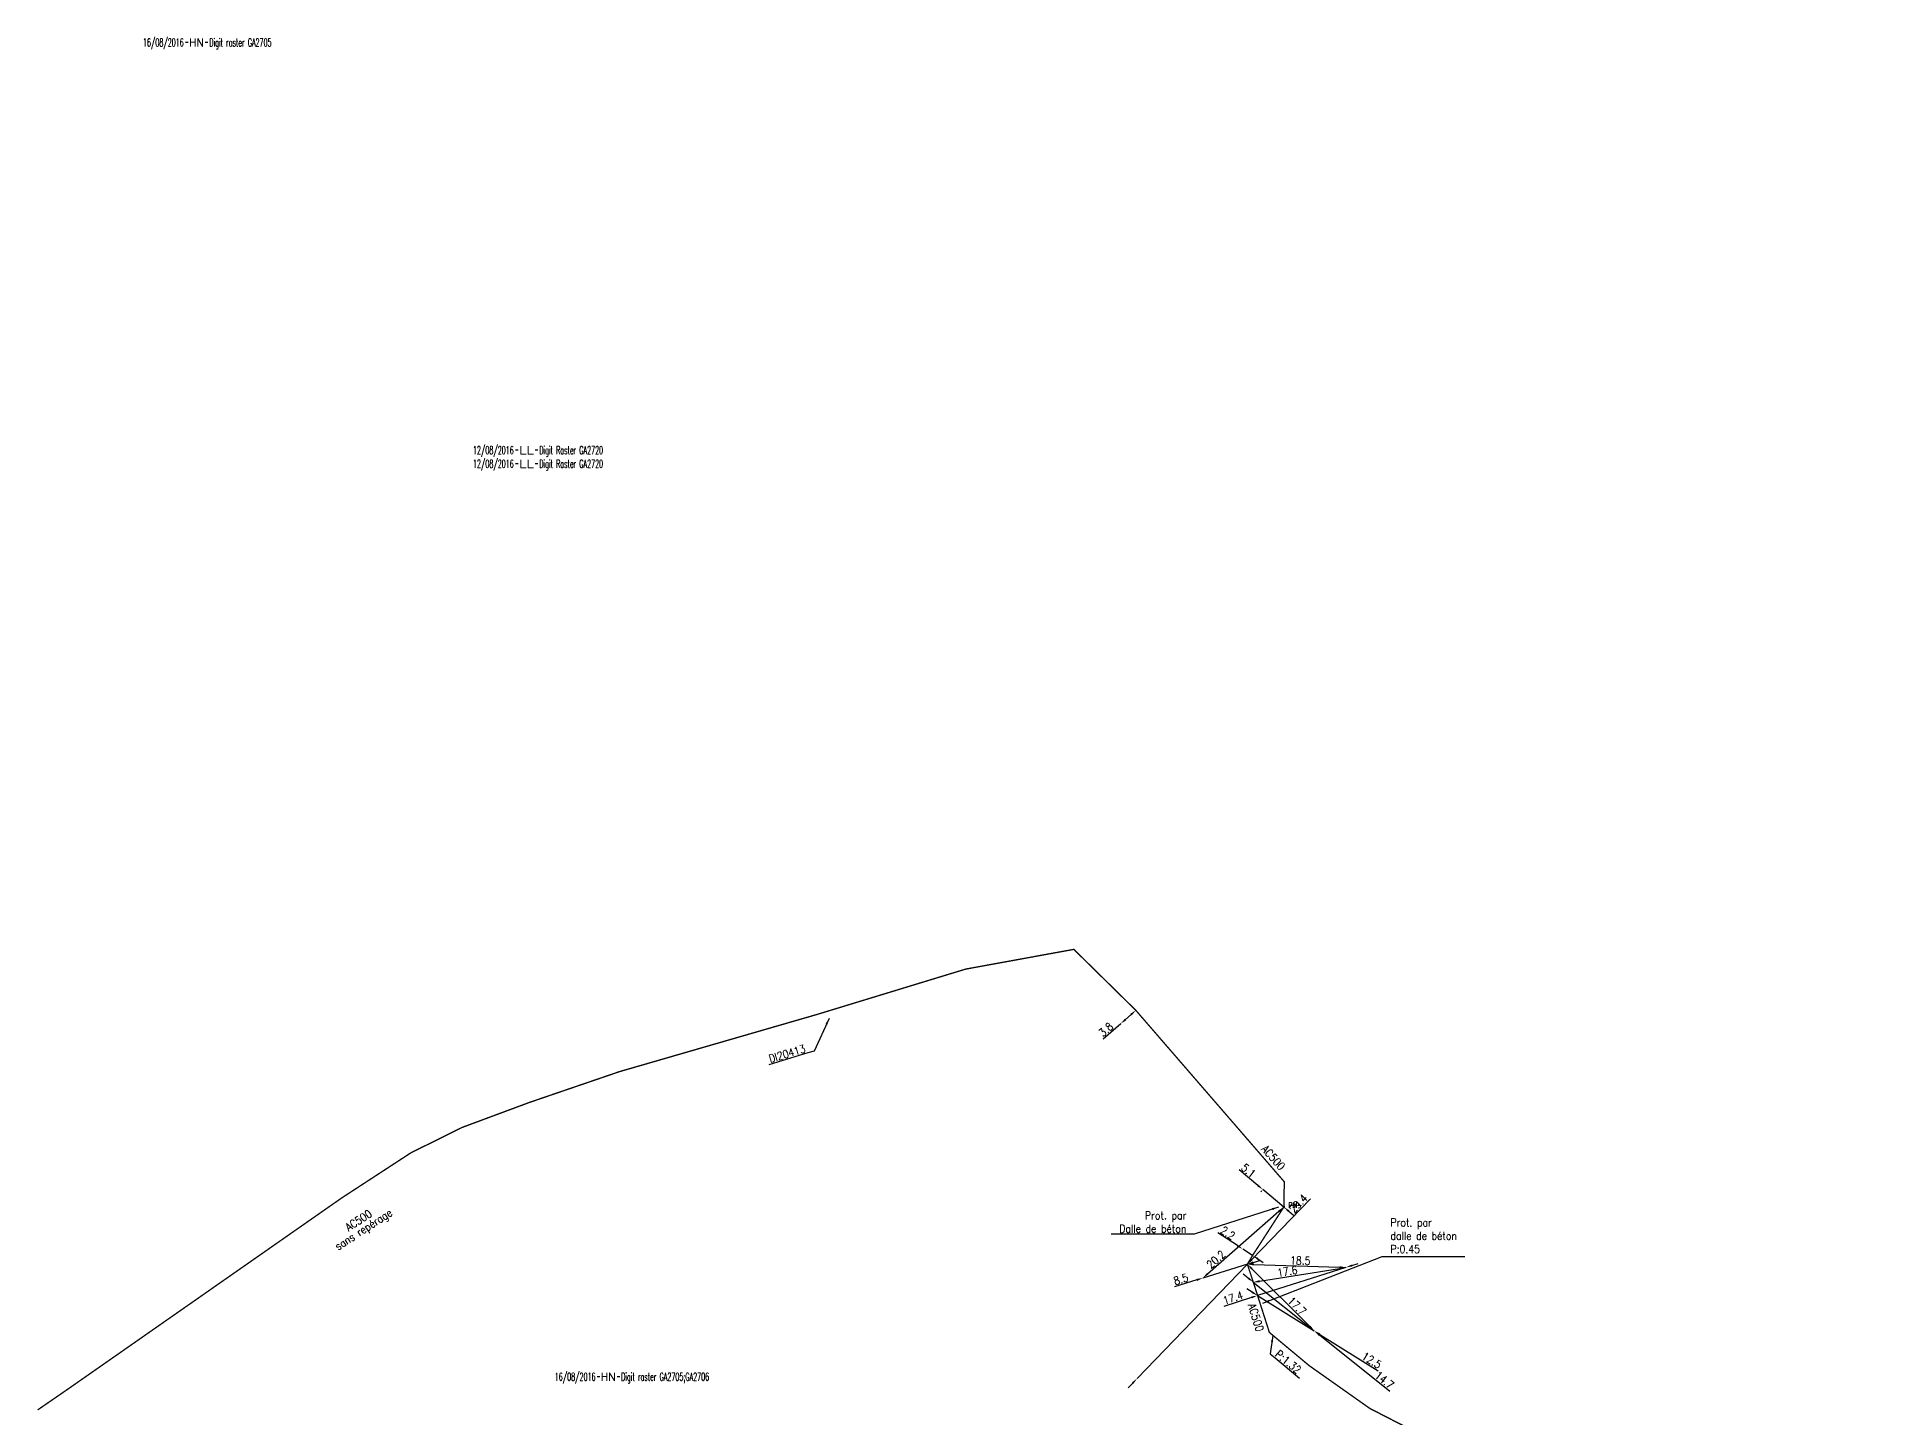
# Model space of a CAD drawing. Header units: millimetres. Extents: x 135000 to 136000, y 129000 to 130000.
# Drawn here: x 134999.9 to 135346.2, y 129225.8 to 129484.6 of the extents above; entities that cross this region are included whole.
import ezdxf
from ezdxf.enums import TextEntityAlignment as Align

# ---------------------------------------------------------------- set-up
doc = ezdxf.new("R2010")
doc.units = ezdxf.units.MM
doc.layers.get('0').update_dxf_attribs({"linetype": 'CONTINUOUS'})
doc.layers.get('Defpoints').update_dxf_attribs({"linetype": 'CONTINUOUS'})
for name, color, linetype in [('G_120', 4, 'CONTINUOUS'), ('G_420', 7, 'CONTINUOUS'), ('G_910', 7, 'CONTINUOUS'), ('P_300', 7, 'CONTINUOUS'), ('P_910', 7, 'CONTINUOUS')]:
    doc.layers.add(name, color=color, linetype=linetype)
doc.styles.get("Standard").update_dxf_attribs({"font": 'romans.shx', "width": 0.85})
doc.linetypes.add('G_typB_AP', pattern='A,5,-0.3,["o",Standard,S=1.5,R=0,X=0,Y=-0.5],-1.65', length=6.95)
doc.dimstyles.get("Standard").update_dxf_attribs({"dimtxt": 1.5, "dimasz": 1.2, "dimexe": 0.625, "dimexo": 0.625, "dimgap": 0.25, "dimtad": 1, "dimdec": 1, "dimzin": 0, "dimdsep": 46, "dimtxsty": 'Standard', "dimcen": -0.5, "dimadec": 0, "dimazin": 0, "dimtfac": 1, "dimtdec": 1, "dimtmove": 0, "dimatfit": 3, "dimfxl": 0, "dimtolj": 1, "dimtzin": 0, "dimarcsym": 0})

# ---------------------------------------------------------------- blocks, each defined once
blk = doc.blocks.new('GIS_MODF')
at = {"color": 0, "linetype": 'Continuous', "flags": 128}
for points in [[(-2.18, -0.01), (-1.68, -0.01)], [(1.52, -0.01), (2.02, -0.01)]]:
    blk.add_lwpolyline(points, dxfattribs=at)
at = {"color": 0, "linetype": 'Continuous', "width": 0.5}
blk.add_attdef('DATE', text='', height=1.5, dxfattribs=at).set_placement((-2.5, -0.8), align=Align.RIGHT)
at = {"color": 0, "linetype": 'Continuous', "width": 1.771291}
blk.add_attdef('USER', text='', height=1.5, dxfattribs=at).set_placement((-1.51, -0.8), (1.28, -0.8), align=Align.FIT)
at = {"color": 0, "linetype": 'Continuous', "width": 0.5}
blk.add_attdef('DESC', (2.29, -0.8), '', height=1.5, dxfattribs=at)
blk = doc.blocks.new('*D8')
at = {"layer": 'Defpoints', "color": 0, "linetype": 'Continuous', "transparency": 16777216}
for p in [(135205.92, 129302.08), (135205.92, 129302.08), (135203.07, 129299.57)]:
    blk.add_point(p, dxfattribs=at)
at = {"layer": 'G_120', "color": 0, "linetype": 'Continuous', "lineweight": -2, "transparency": 16777216}
for p, q in [((135205.02, 129301.29), (135203.97, 129300.36)), ((135203.07, 129299.57), (135199.78, 129296.68))]:
    blk.add_line(p, q, dxfattribs=at)
at = {"layer": 'G_120', "color": 0, "linetype": 'Continuous', "transparency": 16777216}
for points in [[(135204.88, 129301.44), (135205.15, 129301.14), (135205.92, 129302.08)], [(135203.83, 129300.51), (135204.1, 129300.21), (135203.07, 129299.57)]]:
    blk.add_solid(points, dxfattribs=at)
at = {"layer": 'G_120', "color": 0, "linetype": 'Continuous', "transparency": 16777216, "insert": (135200.31, 129298.48), "char_height": 1.5, "attachment_point": 5, "rotation": 41.3668}
blk.add_mtext('\\A1;3.8', dxfattribs=at)
blk = doc.blocks.new('*D9')
at = {"layer": 'Defpoints', "color": 0, "linetype": 'Continuous', "transparency": 16777216}
for p in [(135229.73, 129268.47), (135229.9, 129268.69), (135233.66, 129265.2)]:
    blk.add_point(p, dxfattribs=at)
at = {"layer": 'G_120', "color": 0, "linetype": 'Continuous', "lineweight": -2, "transparency": 16777216}
for p, q in [((135228.8, 129269.24), (135225.31, 129272.16)), ((135229.5, 129268.21), (135229.33, 129268)), ((135233.66, 129265.2), (135229.73, 129268.47)), ((135234.58, 129264.43), (135235.5, 129263.66))]:
    blk.add_line(p, q, dxfattribs=at)
at = {"layer": 'G_120', "color": 0, "linetype": 'Continuous', "transparency": 16777216}
for points in [[(135228.93, 129269.4), (135228.68, 129269.09), (135229.73, 129268.47)], [(135234.71, 129264.58), (135234.45, 129264.27), (135233.66, 129265.2)]]:
    blk.add_solid(points, dxfattribs=at)
at = {"layer": 'G_120', "color": 0, "linetype": 'Continuous', "transparency": 16777216, "insert": (135227.03, 129272.03), "char_height": 1.5, "attachment_point": 5, "rotation": 320.1687}
blk.add_mtext('\\A1;5.1', dxfattribs=at)
blk = doc.blocks.new('*D12')
at = {"layer": 'Defpoints', "color": 0, "linetype": 'Continuous', "transparency": 16777216}
for p in [(135233.66, 129265.2), (135233.66, 129265.2), (135218.47, 129251.89)]:
    blk.add_point(p, dxfattribs=at)
at = {"layer": 'G_120', "color": 0, "linetype": 'Continuous', "lineweight": -2, "transparency": 16777216}
blk.add_line((135219.38, 129252.68), (135232.75, 129264.4), dxfattribs=at)
at = {"layer": 'G_120', "color": 0, "linetype": 'Continuous', "transparency": 16777216}
for points in [[(135232.62, 129264.55), (135232.89, 129264.25), (135233.66, 129265.2)], [(135219.24, 129252.83), (135219.51, 129252.53), (135218.47, 129251.89)]]:
    blk.add_solid(points, dxfattribs=at)
at = {"layer": 'G_120', "color": 0, "linetype": 'Continuous', "transparency": 16777216, "insert": (135220.94, 129255.38), "char_height": 1.5, "attachment_point": 5, "rotation": 41.2291}
blk.add_mtext('\\A1;20.2', dxfattribs=at)
blk = doc.blocks.new('*D17')
at = {"layer": 'Defpoints', "color": 0, "linetype": 'Continuous', "transparency": 16777216}
for p in [(135225.95, 129257.32), (135225.95, 129257.32), (135227.8, 129256.12)]:
    blk.add_point(p, dxfattribs=at)
at = {"layer": 'G_120', "color": 0, "linetype": 'Continuous', "lineweight": -2, "transparency": 16777216}
for p, q in [((135224.95, 129257.98), (135221.29, 129260.36)), ((135227.8, 129256.12), (135225.95, 129257.32)), ((135228.8, 129255.47), (135229.81, 129254.81))]:
    blk.add_line(p, q, dxfattribs=at)
at = {"layer": 'G_120', "color": 0, "linetype": 'Continuous', "transparency": 16777216}
for points in [[(135225.06, 129258.14), (135224.84, 129257.81), (135225.95, 129257.32)], [(135228.91, 129255.63), (135228.7, 129255.3), (135227.8, 129256.12)]]:
    blk.add_solid(points, dxfattribs=at)
at = {"layer": 'G_120', "color": 0, "linetype": 'Continuous', "transparency": 16777216, "insert": (135223.16, 129260.33), "char_height": 1.5, "attachment_point": 5, "rotation": 326.9482}
blk.add_mtext('\\A1;2.2', dxfattribs=at)
blk = doc.blocks.new('*D49')
at = {"layer": 'Defpoints', "color": 0, "linetype": 'Continuous', "transparency": 16777216}
for p in [(135228.74, 129248.6), (135228.74, 129248.6), (135239.38, 129241.97)]:
    blk.add_point(p, dxfattribs=at)
at = {"layer": 'G_120', "color": 0, "linetype": 'Continuous', "lineweight": -2, "transparency": 16777216}
for p, q in [((135227.72, 129249.24), (135226.7, 129249.87)), ((135228.74, 129248.6), (135239.38, 129241.97)), ((135240.4, 129241.33), (135251.38, 129234.49))]:
    blk.add_line(p, q, dxfattribs=at)
at = {"layer": 'G_120', "color": 0, "linetype": 'Continuous', "transparency": 16777216}
for points in [[(135227.83, 129249.41), (135227.62, 129249.07), (135228.74, 129248.6)], [(135240.51, 129241.5), (135240.29, 129241.16), (135239.38, 129241.97)]]:
    blk.add_solid(points, dxfattribs=at)
at = {"layer": 'G_120', "color": 0, "linetype": 'Continuous', "transparency": 16777216, "insert": (135250.13, 129236.45), "char_height": 1.5, "attachment_point": 5, "rotation": 328.0608}
blk.add_mtext('\\A1;12.5', dxfattribs=at)
blk = doc.blocks.new('*D50')
at = {"layer": 'Defpoints', "color": 0, "linetype": 'Continuous', "transparency": 16777216}
for p in [(135245.3, 129253.88), (135245.3, 129253.88), (135228.74, 129248.6)]:
    blk.add_point(p, dxfattribs=at)
at = {"layer": 'G_120', "color": 0, "linetype": 'Continuous', "lineweight": -2, "transparency": 16777216}
for p, q in [((135245.3, 129253.88), (135228.74, 129248.6)), ((135246.44, 129254.25), (135247.58, 129254.61)), ((135227.6, 129248.24), (135222.39, 129246.58))]:
    blk.add_line(p, q, dxfattribs=at)
at = {"layer": 'G_120', "color": 0, "linetype": 'Continuous', "transparency": 16777216}
for points in [[(135246.38, 129254.44), (135246.5, 129254.06), (135245.3, 129253.88)], [(135227.54, 129248.43), (135227.66, 129248.05), (135228.74, 129248.6)]]:
    blk.add_solid(points, dxfattribs=at)
at = {"layer": 'G_120', "color": 0, "linetype": 'Continuous', "transparency": 16777216, "insert": (135224.12, 129248.18), "char_height": 1.5, "attachment_point": 5, "rotation": 17.6966}
blk.add_mtext('\\A1;17.4', dxfattribs=at)
blk = doc.blocks.new('*D51')
at = {"layer": 'Defpoints', "color": 0, "linetype": 'Continuous', "transparency": 16777216}
for p in [(135227.94, 129251.11), (135239.38, 129241.97), (135239.38, 129241.97)]:
    blk.add_point(p, dxfattribs=at)
at = {"layer": 'G_120', "color": 0, "linetype": 'Continuous', "lineweight": -2, "transparency": 16777216}
for p, q in [((135227, 129251.86), (135226.06, 129252.61)), ((135227.94, 129251.11), (135239.38, 129241.97)), ((135240.32, 129241.22), (135253.52, 129230.67))]:
    blk.add_line(p, q, dxfattribs=at)
at = {"layer": 'G_120', "color": 0, "linetype": 'Continuous', "transparency": 16777216}
for points in [[(135227.13, 129252.02), (135226.88, 129251.71), (135227.94, 129251.11)], [(135240.44, 129241.38), (135240.19, 129241.06), (135239.38, 129241.97)]]:
    blk.add_solid(points, dxfattribs=at)
at = {"layer": 'G_120', "color": 0, "linetype": 'Continuous', "transparency": 16777216, "insert": (135252.51, 129232.76), "char_height": 1.5, "attachment_point": 5, "rotation": 321.3686}
blk.add_mtext('\\A1;14.7', dxfattribs=at)
blk = doc.blocks.new('*D52')
at = {"layer": 'Defpoints', "color": 0, "linetype": 'Continuous', "transparency": 16777216}
for p in [(135245.3, 129253.88), (135245.3, 129253.88), (135227.94, 129251.11)]:
    blk.add_point(p, dxfattribs=at)
at = {"layer": 'G_120', "color": 0, "linetype": 'Continuous', "lineweight": -2, "transparency": 16777216}
blk.add_line((135229.12, 129251.3), (135244.11, 129253.7), dxfattribs=at)
at = {"layer": 'G_120', "color": 0, "linetype": 'Continuous', "transparency": 16777216}
for points in [[(135244.08, 129253.89), (135244.14, 129253.5), (135245.3, 129253.88)], [(135229.09, 129251.5), (135229.15, 129251.11), (135227.94, 129251.11)]]:
    blk.add_solid(points, dxfattribs=at)
at = {"layer": 'G_120', "color": 0, "linetype": 'Continuous', "transparency": 16777216, "insert": (135234.31, 129253.14), "char_height": 1.5, "attachment_point": 5, "rotation": 9.0685}
blk.add_mtext('\\A1;17.6', dxfattribs=at)
blk = doc.blocks.new('*D53')
at = {"layer": 'Defpoints', "color": 0, "linetype": 'Continuous', "transparency": 16777216}
for p in [(135226.82, 129254.48), (135245.3, 129253.88), (135245.3, 129253.88)]:
    blk.add_point(p, dxfattribs=at)
at = {"layer": 'G_120', "color": 0, "linetype": 'Continuous', "lineweight": -2, "transparency": 16777216}
blk.add_line((135228.02, 129254.44), (135244.1, 129253.92), dxfattribs=at)
at = {"layer": 'G_120', "color": 0, "linetype": 'Continuous', "transparency": 16777216}
for points in [[(135228.02, 129254.64), (135228.01, 129254.24), (135226.82, 129254.48)], [(135244.11, 129254.12), (135244.09, 129253.72), (135245.3, 129253.88)]]:
    blk.add_solid(points, dxfattribs=at)
at = {"layer": 'G_120', "color": 0, "linetype": 'Continuous', "transparency": 16777216, "insert": (135236.74, 129255.16), "char_height": 1.5, "attachment_point": 5, "rotation": 358.1639}
blk.add_mtext('\\A1;18.5', dxfattribs=at)
blk = doc.blocks.new('*D54')
at = {"layer": 'Defpoints', "color": 0, "linetype": 'Continuous', "transparency": 16777216}
for p in [(135226.82, 129254.48), (135239.38, 129241.97), (135239.38, 129241.97)]:
    blk.add_point(p, dxfattribs=at)
at = {"layer": 'G_120', "color": 0, "linetype": 'Continuous', "lineweight": -2, "transparency": 16777216}
blk.add_line((135227.67, 129253.63), (135238.53, 129242.81), dxfattribs=at)
at = {"layer": 'G_120', "color": 0, "linetype": 'Continuous', "transparency": 16777216}
for points in [[(135227.81, 129253.77), (135227.53, 129253.49), (135226.82, 129254.48)], [(135238.67, 129242.96), (135238.39, 129242.67), (135239.38, 129241.97)]]:
    blk.add_solid(points, dxfattribs=at)
at = {"layer": 'G_120', "color": 0, "linetype": 'Continuous', "transparency": 16777216, "insert": (135236.12, 129246.63), "char_height": 1.5, "attachment_point": 5, "rotation": 315.1258}
blk.add_mtext('\\A1;17.7', dxfattribs=at)
blk = doc.blocks.new('*D55')
at = {"layer": 'Defpoints', "color": 0, "linetype": 'Continuous', "transparency": 16777216}
for p in [(135226.82, 129254.48), (135206.16, 129233.05), (135206.16, 129233.05)]:
    blk.add_point(p, dxfattribs=at)
at = {"layer": 'G_120', "color": 0, "linetype": 'Continuous', "lineweight": -2, "transparency": 16777216}
for p, q in [((135227.65, 129255.34), (135238.65, 129266.75)), ((135206.16, 129233.05), (135226.82, 129254.48)), ((135205.33, 129232.19), (135204.5, 129231.33))]:
    blk.add_line(p, q, dxfattribs=at)
at = {"layer": 'G_120', "color": 0, "linetype": 'Continuous', "transparency": 16777216}
for points in [[(135227.51, 129255.48), (135227.79, 129255.2), (135226.82, 129254.48)], [(135205.19, 129232.33), (135205.47, 129232.05), (135206.16, 129233.05)]]:
    blk.add_solid(points, dxfattribs=at)
at = {"layer": 'G_120', "color": 0, "linetype": 'Continuous', "transparency": 16777216, "insert": (135236.39, 129265.84), "char_height": 1.5, "attachment_point": 5, "rotation": 46.0483}
blk.add_mtext('\\A1;29.4', dxfattribs=at)
blk = doc.blocks.new('*D56')
at = {"layer": 'Defpoints', "color": 0, "linetype": 'Continuous', "transparency": 16777216}
for p in [(135226.82, 129254.48), (135218.47, 129251.89), (135218.47, 129251.89)]:
    blk.add_point(p, dxfattribs=at)
at = {"layer": 'G_120', "color": 0, "linetype": 'Continuous', "lineweight": -2, "transparency": 16777216}
for p, q in [((135226.82, 129254.48), (135218.47, 129251.89)), ((135227.96, 129254.83), (135229.11, 129255.19)), ((135217.33, 129251.53), (135213.15, 129250.24))]:
    blk.add_line(p, q, dxfattribs=at)
at = {"layer": 'G_120', "color": 0, "linetype": 'Continuous', "transparency": 16777216}
for points in [[(135227.9, 129255.02), (135228.02, 129254.64), (135226.82, 129254.48)], [(135217.27, 129251.72), (135217.39, 129251.34), (135218.47, 129251.89)]]:
    blk.add_solid(points, dxfattribs=at)
at = {"layer": 'G_120', "color": 0, "linetype": 'Continuous', "transparency": 16777216, "insert": (135214.37, 129251.66), "char_height": 1.5, "attachment_point": 5, "rotation": 17.2346}
blk.add_mtext('\\A1;8.5', dxfattribs=at)
blk = doc.blocks.new('P_300_01')
at = {"color": 0, "linetype": 'Continuous', "const_width": 0.248, "flags": 128}
blk.add_lwpolyline([(-0.13, 0, 1), (0.13, 0, 1)], format="xyb", close=True, dxfattribs=at)
at = {"color": 0, "linetype": 'Continuous', "width": 0.75}
blk.add_attdef('NUM', text='', height=1, dxfattribs=at).set_placement((1.63, 1.4), align=Align.MIDDLE)
at = {"color": 0, "linetype": 'Continuous', "width": 0.75, "flags": 3}
for tag, p in [('DEF_COUP', (0, -7.5)), ('DEF_LEG', (0, -5)), ('DEF_TYPE', (0, -10))]:
    blk.add_attdef(tag, text='', height=1.2, dxfattribs=at).set_placement(p, align=Align.MIDDLE)
blk = doc.blocks.new('P135129')
at = {"layer": 'P_300'}
ref = blk.add_blockref('P_300_01', (135233.66, 129265.2), dxfattribs=at)
ref.add_attrib('NUM', 'PM-', dxfattribs={"layer": '0', "color": 0, "linetype": 'Continuous', "height": 1, "width": 0.75}).set_placement((135235.82, 129265.58), align=Align.MIDDLE)
at = {"layer": 'P_910', "linetype": 'Continuous'}
ref = blk.add_blockref('GIS_MODF', (135091.78, 129404.63), dxfattribs=at)
ref.add_attrib('DATE', '12/08/2016', dxfattribs={"layer": '0', "color": 0, "linetype": 'Continuous', "height": 1.5, "width": 0.5}).set_placement((135089.28, 129403.83), align=Align.RIGHT)
ref.add_attrib('USER', 'LL', dxfattribs={"layer": '0', "color": 0, "linetype": 'Continuous', "height": 1.5, "width": 1.180861}).set_placement((135090.28, 129403.83), (135093.06, 129403.83), align=Align.FIT)
ref.add_attrib('DESC', 'Digit Raster GA2720', (135094.07, 129403.83), dxfattribs={"layer": '0', "color": 0, "linetype": 'Continuous', "height": 1.5, "width": 0.5})

msp = doc.modelspace()

# ---------------------------------------------------------------- linework, layer by layer
at = {"layer": 'G_120', "linetype": 'G_typB_AP', "ltscale": 0.5, "const_width": 0.25, "flags": 128}
msp.add_lwpolyline([(135346.08, 129204.3), (135336.1, 129208.85), (135284.88, 129216.82), (135276.06, 129218.2), (135264.32, 129220.79), (135258.13, 129223.15), (135249.81, 129227.42), (135238.43, 129235.45), (135230.95, 129241.69), (135227.94, 129251.11), (135226.82, 129254.48), (135227.8, 129256.12), (135233.66, 129265.2), (135233.75, 129269.93), (135233.75, 129269.93), (135205.92, 129302.08), (135194.29, 129313.52), (135174.01, 129309.82), (135146.12, 129301.31), (135109.09, 129290.59), (135092.22, 129284.82), (135079.62, 129280.14), (135070.01, 129275.38), (135057.01, 129266.9), (135005.81, 129231.15), (135000, 129227.15)], dxfattribs=at)

# ---------------------------------------------------------------- block references
msp.add_blockref('P135129', (0, 0))
at = {"layer": 'G_910'}
ref = msp.add_blockref('GIS_MODF', (135029.91, 129483.63), dxfattribs=at)
ref.add_attrib('DATE', '16/08/2016', dxfattribs={"layer": '0', "color": 0, "linetype": 'Continuous', "height": 1.5, "width": 0.5}).set_placement((135027.41, 129482.83), align=Align.RIGHT)
ref.add_attrib('USER', 'HN', dxfattribs={"layer": '0', "color": 0, "linetype": 'Continuous', "height": 1.5, "width": 0.97421}).set_placement((135028.4, 129482.83), (135031.19, 129482.83), align=Align.FIT)
ref.add_attrib('DESC', 'Digit raster GA2705', (135032.2, 129482.83), dxfattribs={"layer": '0', "color": 0, "linetype": 'Continuous', "height": 1.5, "width": 0.5})
at = {"layer": 'G_910', "linetype": 'Continuous'}
ref = msp.add_blockref('GIS_MODF', (135091.78, 129407.17), dxfattribs=at)
ref.add_attrib('DATE', '12/08/2016', dxfattribs={"layer": '0', "color": 0, "linetype": 'Continuous', "height": 1.5, "width": 0.5}).set_placement((135089.28, 129406.38), align=Align.RIGHT)
ref.add_attrib('USER', 'LL', dxfattribs={"layer": '0', "color": 0, "linetype": 'Continuous', "height": 1.5, "width": 1.180861}).set_placement((135090.28, 129406.38), (135093.06, 129406.38), align=Align.FIT)
ref.add_attrib('DESC', 'Digit Raster GA2720', (135094.07, 129406.38), dxfattribs={"layer": '0', "color": 0, "linetype": 'Continuous', "height": 1.5, "width": 0.5})
at = {"layer": 'G_910'}
ref = msp.add_blockref('GIS_MODF', (135107.12, 129233.44), dxfattribs=at)
ref.add_attrib('DATE', '16/08/2016', dxfattribs={"layer": '0', "color": 0, "linetype": 'Continuous', "height": 1.5, "width": 0.5}).set_placement((135104.62, 129232.64), align=Align.RIGHT)
ref.add_attrib('USER', 'HN', dxfattribs={"layer": '0', "color": 0, "linetype": 'Continuous', "height": 1.5, "width": 0.97421}).set_placement((135105.61, 129232.64), (135108.39, 129232.64), align=Align.FIT)
ref.add_attrib('DESC', 'Digit raster GA2705;GA2706', (135109.41, 129232.64), dxfattribs={"layer": '0', "color": 0, "linetype": 'Continuous', "height": 1.5, "width": 0.5})

# ---------------------------------------------------------------- texts
at = {"layer": 'G_120', "linetype": 'Continuous', "width": 0.85}
for s, rotation, p in [('AC500', 311.7493, (135229.32, 129276)), ('sans repérage', 33.109, (135056.36, 129257.03)), ('AC500', 33.109, (135058.32, 129260.6)), ('AC500', 287.1277, (135226.91, 129246.86))]:
    msp.add_text(s, height=1.5, rotation=rotation, dxfattribs=at).set_placement(p)
at = {"layer": 'G_120', "linetype": 'Continuous', "char_height": 1.5}
for s, insert, attachment_point, rotation in [('\\A1;DI20413', (135144.13, 129294.26), 9, 16.6446), ('\\A1;P:1.32', (135231.88, 129237.36), 7, 320.1418)]:
    msp.add_mtext(s, dxfattribs=dict(at, insert=insert, attachment_point=attachment_point, rotation=rotation))
at = {"layer": 'G_420', "linetype": 'Continuous', "char_height": 1.5}
for s, insert, attachment_point in [('\\A1;Prot. par\\PDalle de béton', (135215.39, 129260.39), 9), ('\\A1;Prot. par\\Pdalle de béton\\PP:0.45', (135253.66, 129256.57), 7)]:
    msp.add_mtext(s, dxfattribs=dict(at, insert=insert, attachment_point=attachment_point))

# ---------------------------------------------------------------- dimensions: what is measured, and where the dimension line sits
at = {"layer": 'G_120', "linetype": 'Continuous'}
dim = msp.add_linear_dim(base=(135205.92, 129302.08), p1=(135203.07, 129299.57), p2=(135205.92, 129302.08), angle=221.3668, dimstyle='Standard', dxfattribs=at)
dim.commit()
dim.dimension.update_dxf_attribs({"geometry": '*D8', "text_midpoint": (135200.97, 129297.73), "dimtype": 160})
for base, p1, p2, angle, picture, middle in [((135229.73, 129268.47), (135233.66, 129265.2), (135229.9, 129268.69), 320.1687, '*D9', (135226.39, 129271.26)), ((135233.66, 129265.2), (135218.47, 129251.89), (135233.66, 129265.2), 221.2291, '*D12', (135221.6, 129254.63)), ((135225.95, 129257.32), (135227.8, 129256.12), (135225.95, 129257.32), 326.9482, '*D17', (135222.61, 129259.5)), ((135245.3, 129253.88), (135226.82, 129254.48), (135245.3, 129253.88), 178.1639, '*D53', (135236.71, 129254.16)), ((135245.3, 129253.88), (135228.74, 129248.6), (135245.3, 129253.88), 197.6966, '*D50', (135224.42, 129247.22)), ((135239.382, 129241.968), (135227.9377, 129251.1141), (135239.382, 129241.968), 141.3686, '*D51', (135251.8822, 129231.978)), ((135239.38, 129241.97), (135226.82, 129254.48), (135239.38, 129241.97), 135.1258, '*D54', (135235.41, 129245.92)), ((135245.3, 129253.88), (135227.94, 129251.11), (135245.3, 129253.88), 189.0685, '*D52', (135234.47, 129252.16)), ((135228.74, 129248.6), (135239.38, 129241.97), (135228.74, 129248.6), 148.0608, '*D49', (135249.6, 129235.6))]:
    dim = msp.add_linear_dim(base=base, p1=p1, p2=p2, angle=angle, dimstyle='Standard', override={"dimatfit": 0}, dxfattribs=at)
    dim.commit()
    dim.dimension.update_dxf_attribs({"geometry": picture, "text_midpoint": middle, "dimtype": 160})
for base, p2, angle, text, picture, middle in [((135206.16, 129233.05), (135206.16, 129233.05), 46.0483, '29.4', '*D55', (135237.11, 129265.15)), ((135218.47, 129251.89), (135218.47, 129251.89), 17.2346, '8.5', '*D56', (135214.67, 129250.71))]:
    dim = msp.add_linear_dim(base=base, p1=(135226.82, 129254.48), p2=p2, angle=angle, text=text, dimstyle='Standard', override={"dimatfit": 0}, dxfattribs=at)
    dim.commit()
    dim.dimension.update_dxf_attribs({"geometry": picture, "text_midpoint": middle, "dimtype": 160})

# ---------------------------------------------------------------- leaders
at = {"layer": 'G_120', "linetype": 'Continuous', "annotation_type": 0, "has_hookline": 1}
for points, hookline_direction, text_width, horizontal_direction in [([(135148.4, 129300.58), (135145.59, 129294.44), (135144.44, 129294.09)], 1, 7.41, (0.9581, 0.286435, 0)), ([(135231.63, 129241.12), (135231.09, 129237.69), (135232.01, 129236.92)], 0, 5.71, (0.767633, -0.64089, 0))]:
    msp.add_leader(points, dimstyle='Standard', dxfattribs=dict(at, hookline_direction=hookline_direction, text_width=text_width, horizontal_direction=horizontal_direction))
at = {"layer": 'G_420', "linetype": 'Continuous', "annotation_type": 0, "has_hookline": 1}
for points, hookline_direction, text_width in [([(135232.67, 129265.19), (135216.84, 129260.14), (135215.64, 129260.14)], 1, 14.09), ([(135229.73, 129247.15), (135252.09, 129255.95), (135253.29, 129255.95)], 0, 14.03)]:
    msp.add_leader(points, dimstyle='Standard', dxfattribs=dict(at, hookline_direction=hookline_direction, text_width=text_width))

doc.saveas('drawing.dxf')
